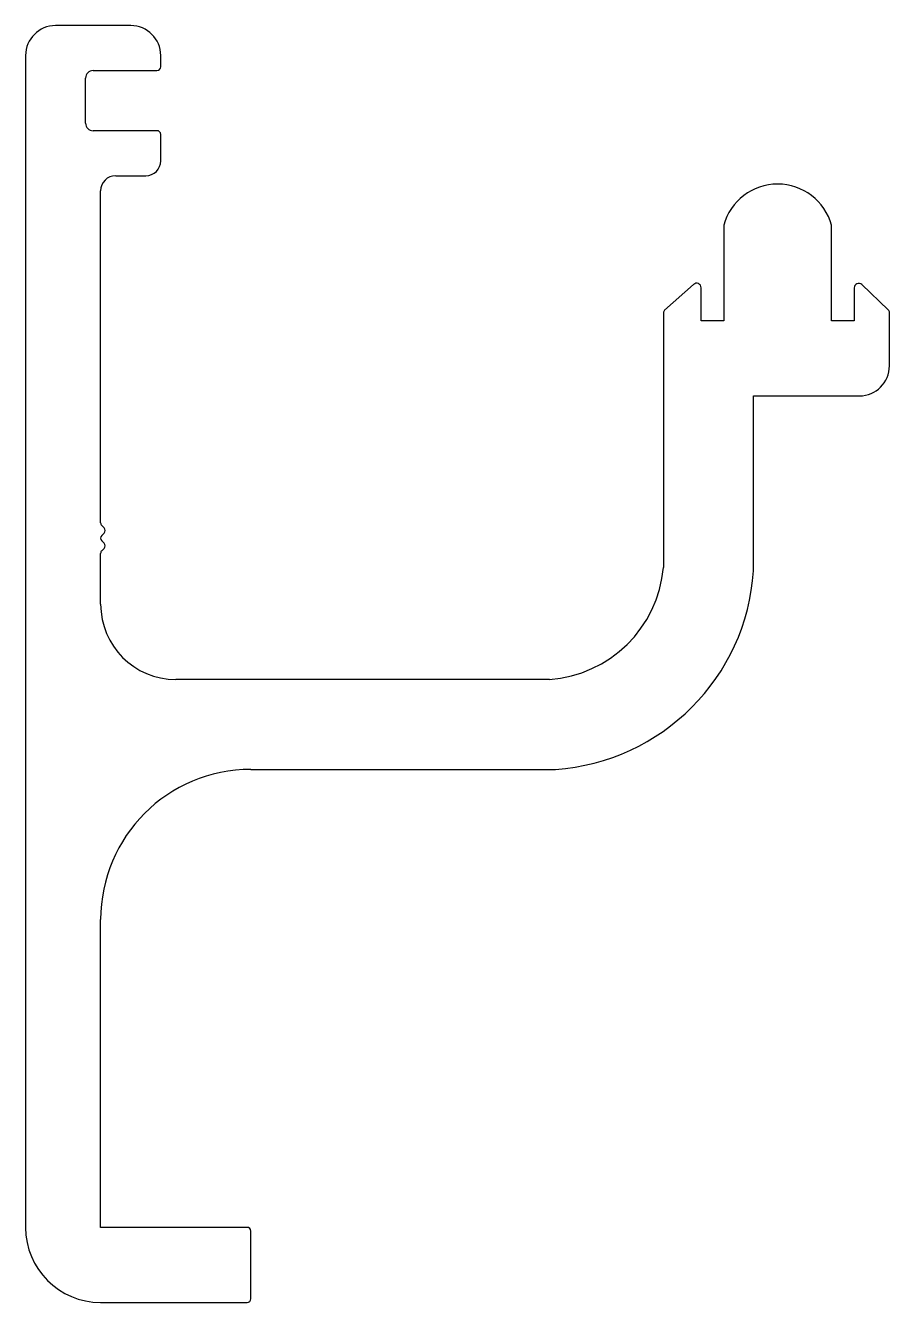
# Model space of a CAD drawing. Extents: x 3.9 to 61.4, y 3.7 to 88.7.
import ezdxf

# ---------------------------------------------------------------- set-up
doc = ezdxf.new("R2010")
doc.units = 0
doc.layers.get('0').update_dxf_attribs({"linetype": 'CONTINUOUS'})

msp = doc.modelspace()

# ---------------------------------------------------------------- linework, layer by layer
for p, q in [((10.855, 88.695), (5.855, 88.695)), ((3.855, 86.695), (3.855, 8.695)), ((12.855, 85.945), (12.855, 86.695)), ((7.855, 82.195), (7.855, 85.195)), ((8.355, 85.695), (12.605, 85.695)), ((12.605, 81.695), (8.355, 81.695)), ((12.855, 79.695), (12.855, 81.445)), ((9.855, 78.695), (11.855, 78.695)), ((8.855, 55.594), (8.855, 77.695)), ((50.33, 75.403), (50.33, 69.04)), ((57.514, 69.04), (57.514, 75.403)), ((48.33, 71.464), (46.398, 69.741)), ((61.287, 69.766), (59.521, 71.452)), ((48.83, 69.04), (48.83, 71.24)), ((59.014, 71.235), (59.014, 69.04)), ((46.314, 69.554), (46.314, 52.617)), ((50.33, 69.04), (48.83, 69.04)), ((59.014, 69.04), (57.514, 69.04)), ((61.364, 66.04), (61.364, 69.585)), ((52.314, 52.392), (52.314, 64.04)), ((52.314, 64.04), (59.364, 64.04)), ((9.084, 55.261), (8.928, 55.417)), ((8.928, 54.752), (9.084, 54.908)), ((8.855, 50.168), (8.855, 53.557)), ((9.084, 54.243), (8.928, 54.399)), ((8.928, 53.734), (9.084, 53.889)), ((38.727, 45.168), (13.855, 45.168)), ((18.855, 39.182), (39.137, 39.182)), ((8.855, 8.695), (8.855, 29.182)), ((18.605, 8.695), (8.855, 8.695)), ((18.855, 3.945), (18.855, 8.445)), ((8.855, 3.695), (18.605, 3.695))]:
    msp.add_line(p, q)
for centre, radius, start, end in [((5.855, 86.695), 2, 90, 180), ((10.855, 86.695), 2, 0, 90), ((12.605, 85.945), 0.25, 270, 0), ((8.355, 85.195), 0.5, 90, 180), ((8.355, 82.195), 0.5, 180, 270), ((12.605, 81.445), 0.25, 0, 90), ((11.855, 79.695), 1, 270, 0), ((9.855, 77.695), 1, 90, 180), ((53.922, 74.414), 3.726, 15.38816, 164.61184), ((48.53, 71.24), 0.3, 0, 131.72519), ((59.314, 71.235), 0.3, 46.32777, 180), ((46.564, 69.554), 0.25, 131.72519, 180), ((61.114, 69.585), 0.25, 0, 46.32777), ((59.364, 66.04), 2, 270, 0), ((9.105, 55.594), 0.25, 180, 225), ((8.907, 55.084), 0.25, 315, 45), ((9.105, 54.575), 0.25, 135, 225), ((9.105, 53.557), 0.25, 135, 180), ((8.907, 54.066), 0.25, 315, 45), ((38.17, 53.325), 8.175, 273.91121, 355.03418), ((38.17, 53.325), 14.175, 273.91121, 356.22932), ((13.855, 50.168), 5, 180, 270), ((18.855, 29.182), 10, 90, 180), ((8.855, 8.695), 5, 180, 270), ((18.605, 8.445), 0.25, 0, 90), ((18.605, 3.945), 0.25, 270, 360)]:
    msp.add_arc(centre, radius, start, end)

doc.saveas('drawing.dxf')
